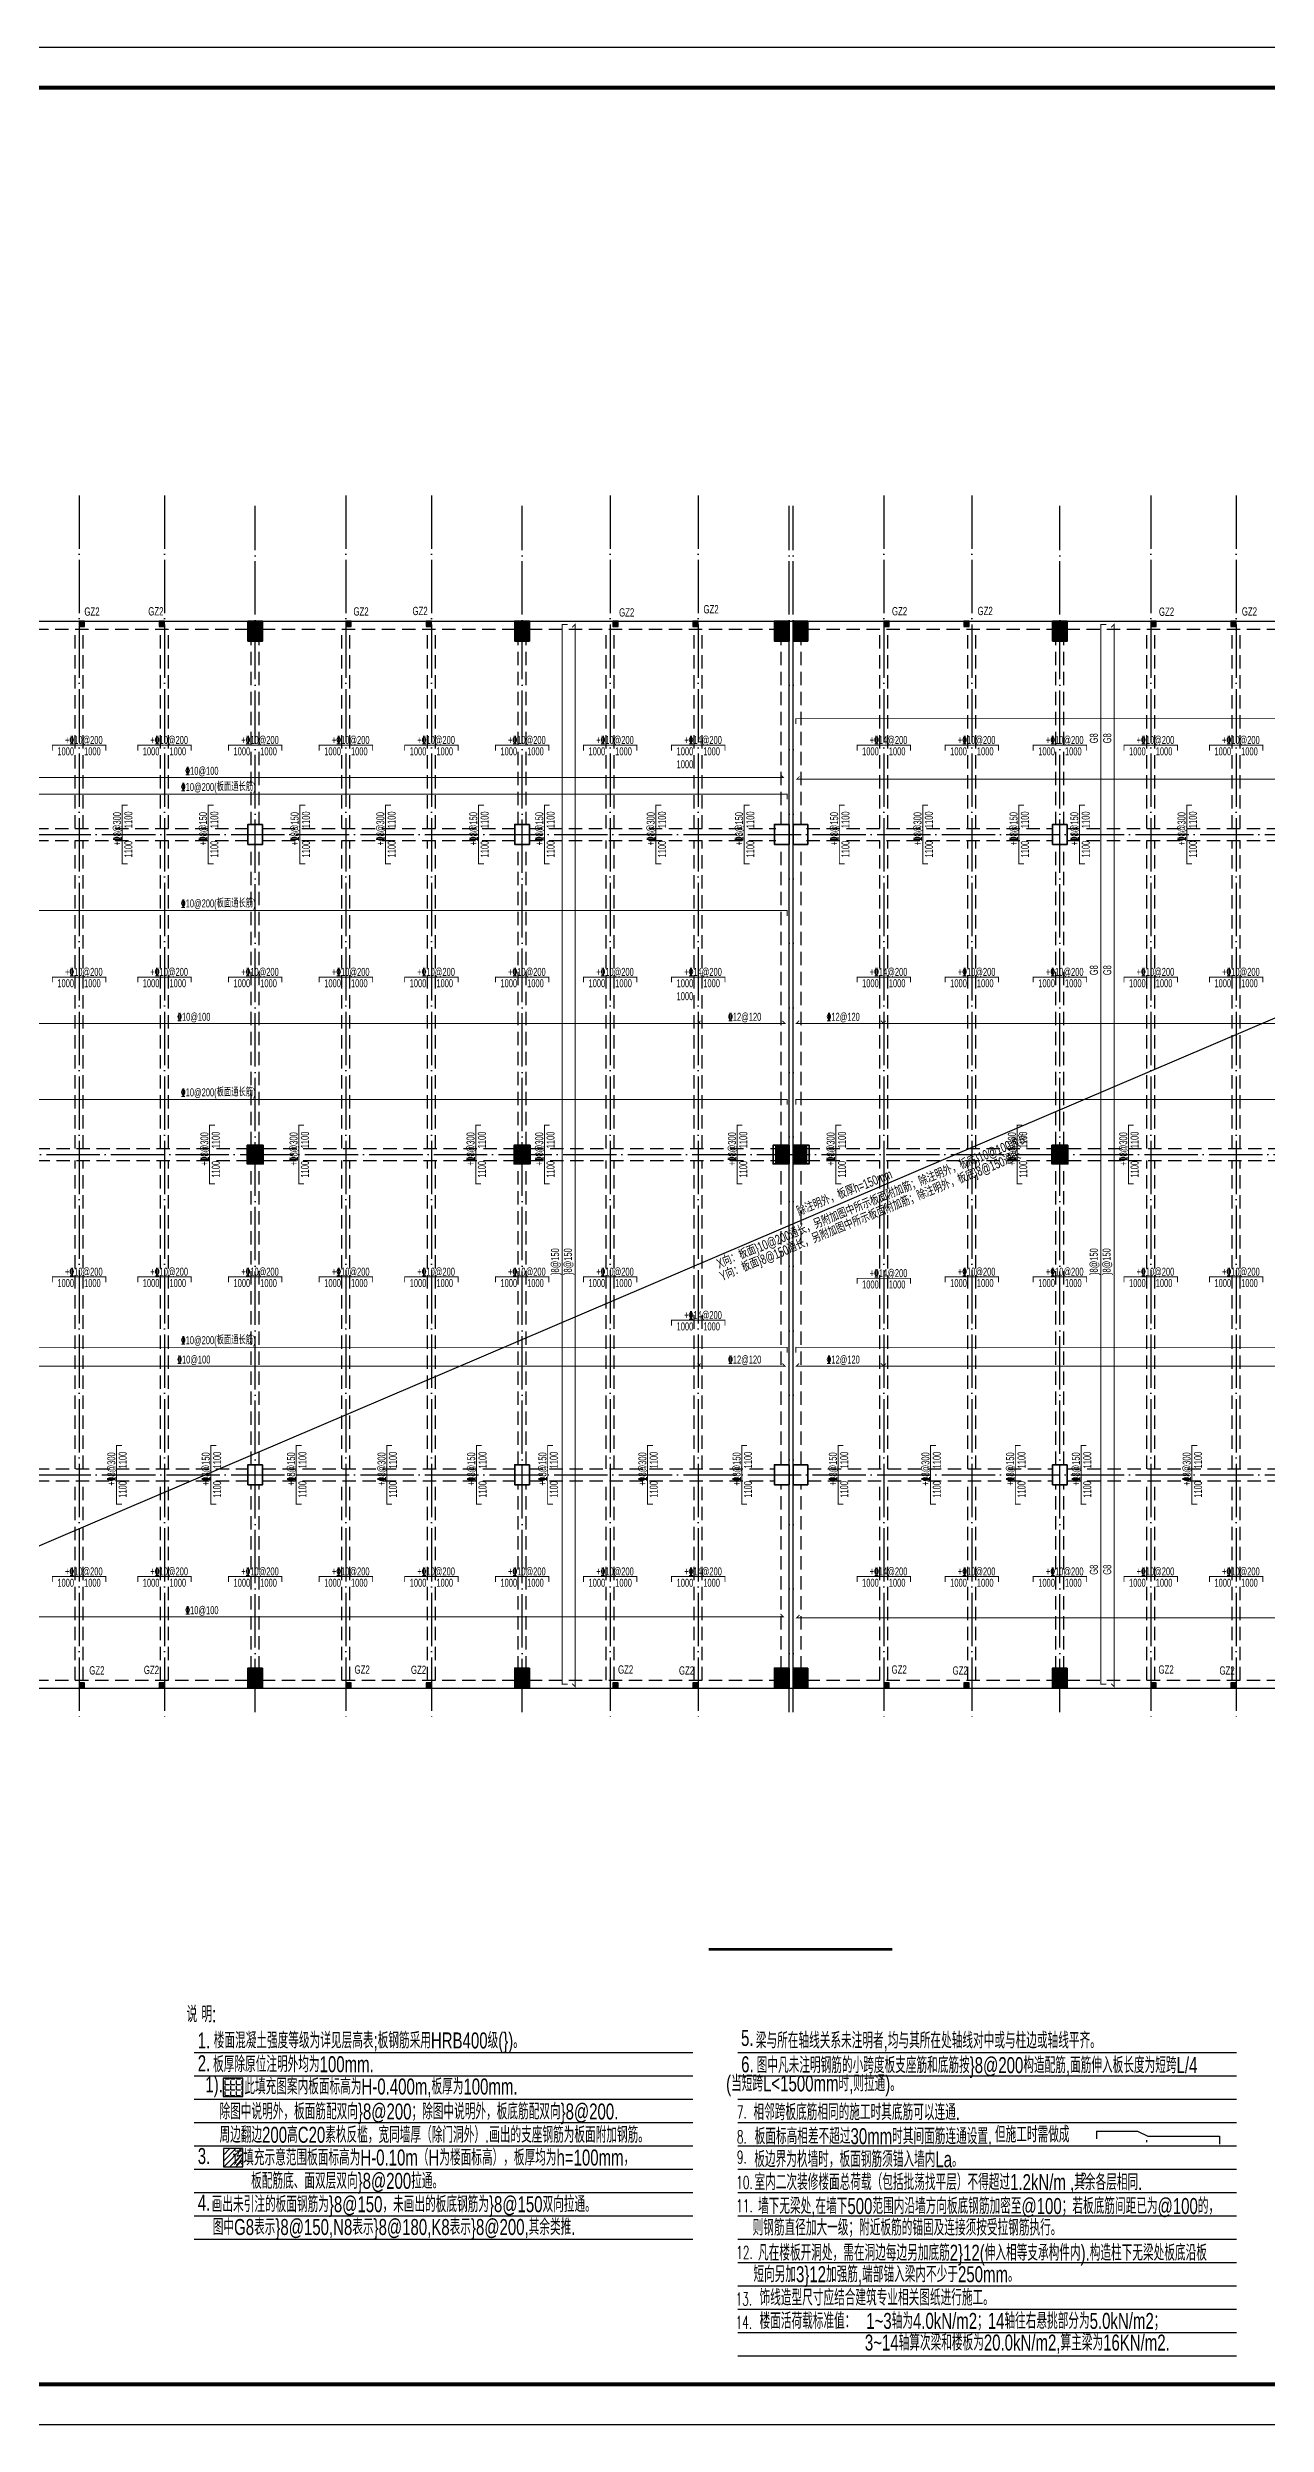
# Model space of a CAD drawing. Extents: x -695511 to 885008, y -751583 to -95266.
# Drawn here: x 520322 to 565987, y -428684 to -339584 of the extents above; entities that cross this region are included whole.
import ezdxf
from ezdxf.enums import TextEntityAlignment as Align

# ---------------------------------------------------------------- set-up
doc = ezdxf.new("R2010")
doc.units = 0
doc.header["$LTSCALE"] = 1000
doc.header["$MEASUREMENT"] = 0
doc.linetypes.add('DOTE', pattern=[2.42, 2, -0.2, 0.02, -0.2])
doc.linetypes.add('线型3', pattern=[750, 500, -250])
for name, color, linetype in [('_0', 7, 'Continuous'), ('DOTE', 1, 'Continuous'), ('GZ', 211, 'Continuous'), ('PUB_HATCH', 8, 'Continuous'), ('PUB_TITLE', 4, 'Continuous'), ('SEDOTE', 40, 'DOTE'), ('TEXT', 7, 'Continuous'), ('填充', 8, 'Continuous'), ('建-图名', 3, 'Continuous')]:
    doc.layers.add(name, color=color, linetype=linetype)
for name, color, linetype, lineweight in [('BEAM', 4, 'Continuous', 25), ('BEAM-DASH', 4, '线型3', 25), ('楼板正筋文字', 7, 'Continuous', 18), ('楼板正筋钢筋', 1, 'Continuous', 35), ('楼板负筋文字', 7, 'Continuous', 18), ('楼板负筋标注', 142, 'Continuous', 18), ('楼板负筋钢筋', 14, 'Continuous', 35), ('砼柱', 2, 'Continuous', 35)]:
    doc.layers.add(name, color=color, linetype=linetype, lineweight=lineweight)
doc.styles.add('D-7', font='romand', dxfattribs={"bigfont": 'HZTXT.SHX'})
doc.styles.add('GS_Rein', font='GS_TXT.shx', dxfattribs={"width": 0.7, "bigfont": 'GS_HZTXT.shx'})
doc.styles.add('HZ', font='simplex.shx', dxfattribs={"width": 0.8, "bigfont": '1hztxt.shx'})
doc.styles.add('样式 1', font='GS_TXT.shx', dxfattribs={"width": 0.7, "height": 375, "bigfont": 'yjkchn.shx'})
doc.styles.add('样式 5', font='GS_TXT.shx', dxfattribs={"width": 0.7, "height": 250, "bigfont": 'yjkchn.shx'})

# ---------------------------------------------------------------- blocks, each defined once
blk = doc.blocks.new('3fmb')
at = {"layer": 'BEAM'}
for p, q in [((283774, -693258), (293274, -693258)), ((293774, -693258), (303274, -693258)), ((303774, -693258), (313024, -693258)), ((313524, -701258), (313524, -693958)), ((313674, -701258), (313674, -693958)), ((314174, -693258), (323424, -693258)), ((323924, -693258), (333424, -693258)), ((313524, -713258), (313524, -701258)), ((313674, -713258), (313674, -701258)), ((313524, -725258), (313524, -713258)), ((313674, -725258), (313674, -713258)), ((313524, -732558), (313524, -725258)), ((313674, -732558), (313674, -725258)), ((283774, -733258), (293274, -733258)), ((293774, -733258), (303274, -733258)), ((303774, -733258), (313024, -733258)), ((314174, -733258), (323424, -733258)), ((323924, -733258), (333424, -733258))]:
    blk.add_line(p, q, dxfattribs=at)
at = {"layer": 'BEAM-DASH', "ltscale": 0.001}
for p, q in [((283774, -693558), (293274, -693558)), ((286774, -701033), (286774, -693558)), ((287074, -701033), (287074, -693558)), ((289974, -701033), (289974, -693558)), ((290274, -701033), (290274, -693558)), ((293374, -700908), (293374, -693958)), ((293674, -700908), (293674, -693958)), ((293774, -693558), (303274, -693558)), ((296774, -701033), (296774, -693558)), ((297074, -701033), (297074, -693558)), ((299974, -701033), (299974, -693558)), ((300274, -701033), (300274, -693558)), ((303374, -700908), (303374, -693958)), ((303674, -700908), (303674, -693958)), ((303774, -693558), (313024, -693558)), ((306674, -701033), (306674, -693558)), ((306974, -701033), (306974, -693558)), ((309974, -701033), (309974, -693558)), ((310274, -701033), (310274, -693558)), ((313224, -700908), (313224, -693958)), ((313974, -700908), (313974, -693958)), ((314174, -693558), (323424, -693558)), ((316924, -701033), (316924, -693558)), ((317224, -701033), (317224, -693558)), ((320224, -701033), (320224, -693558)), ((320524, -701033), (320524, -693558)), ((323524, -700908), (323524, -693958)), ((323824, -700908), (323824, -693958)), ((323924, -693558), (333424, -693558)), ((326924, -701033), (326924, -693558)), ((327224, -701033), (327224, -693558)), ((330124, -701033), (330124, -693558)), ((330424, -701033), (330424, -693558)), ((283774, -701033), (293274, -701033)), ((293774, -701033), (303274, -701033)), ((303774, -701033), (313024, -701033)), ((314174, -701033), (323424, -701033)), ((323924, -701033), (333424, -701033)), ((283774, -701483), (293274, -701483)), ((286774, -713033), (286774, -701483)), ((287074, -713033), (287074, -701483)), ((289974, -713033), (289974, -701483)), ((290274, -713033), (290274, -701483)), ((293374, -712908), (293374, -701608)), ((293674, -712908), (293674, -701608)), ((293774, -701483), (303274, -701483)), ((296774, -713033), (296774, -701483)), ((297074, -713033), (297074, -701483)), ((299974, -713033), (299974, -701483)), ((300274, -713033), (300274, -701483)), ((303374, -712908), (303374, -701608)), ((303674, -712908), (303674, -701608)), ((303774, -701483), (313024, -701483)), ((306674, -713033), (306674, -701483)), ((306974, -713033), (306974, -701483)), ((309974, -713033), (309974, -701483)), ((310274, -713033), (310274, -701483)), ((313224, -712908), (313224, -701608)), ((313974, -712908), (313974, -701608)), ((314174, -701483), (323424, -701483)), ((316924, -713033), (316924, -701483)), ((317224, -713033), (317224, -701483)), ((320224, -713033), (320224, -701483)), ((320524, -713033), (320524, -701483)), ((323524, -712908), (323524, -701608)), ((323824, -712908), (323824, -701608)), ((323924, -701483), (333424, -701483)), ((326924, -713033), (326924, -701483)), ((327224, -713033), (327224, -701483)), ((330124, -713033), (330124, -701483)), ((330424, -713033), (330424, -701483)), ((283824, -713033), (293224, -713033)), ((283824, -713483), (293224, -713483)), ((286774, -725033), (286774, -713483)), ((287074, -725033), (287074, -713483)), ((289974, -725033), (289974, -713483)), ((290274, -725033), (290274, -713483)), ((293374, -724883), (293374, -713608)), ((293674, -724883), (293674, -713608)), ((293824, -713033), (303224, -713033)), ((293824, -713483), (303224, -713483)), ((296774, -725033), (296774, -713483)), ((297074, -725033), (297074, -713483)), ((299974, -725033), (299974, -713483)), ((300274, -725033), (300274, -713483)), ((303374, -724883), (303374, -713608)), ((303674, -724883), (303674, -713608)), ((303824, -713033), (313024, -713033)), ((303824, -713483), (313024, -713483)), ((306674, -725033), (306674, -713483)), ((306974, -725033), (306974, -713483)), ((309974, -725033), (309974, -713483)), ((310274, -725033), (310274, -713483)), ((313224, -724883), (313224, -713608)), ((313974, -724883), (313974, -713608)), ((314174, -713033), (323374, -713033)), ((314174, -713483), (323374, -713483)), ((316924, -725033), (316924, -713483)), ((317224, -725033), (317224, -713483)), ((320224, -725033), (320224, -713483)), ((320524, -725033), (320524, -713483)), ((323524, -724883), (323524, -713608)), ((323824, -724883), (323824, -713608)), ((323974, -713033), (333374, -713033)), ((323974, -713483), (333374, -713483)), ((326924, -725033), (326924, -713483)), ((327224, -725033), (327224, -713483)), ((330124, -725033), (330124, -713483)), ((330424, -725033), (330424, -713483)), ((283799, -725033), (293249, -725033)), ((293799, -725033), (303249, -725033)), ((303799, -725033), (312974, -725033)), ((314224, -725033), (323399, -725033)), ((323949, -725033), (333399, -725033)), ((283799, -725483), (293249, -725483)), ((286774, -732958), (286774, -725483)), ((287074, -732958), (287074, -725483)), ((289974, -732958), (289974, -725483)), ((290274, -732958), (290274, -725483)), ((293374, -732558), (293374, -725633)), ((293674, -732558), (293674, -725633)), ((293799, -725483), (303249, -725483)), ((296774, -732958), (296774, -725483)), ((297074, -732958), (297074, -725483)), ((299974, -732958), (299974, -725483)), ((300274, -732958), (300274, -725483)), ((303374, -732558), (303374, -725633)), ((303674, -732558), (303674, -725633)), ((303799, -725483), (312974, -725483)), ((306674, -732958), (306674, -725483)), ((306974, -732958), (306974, -725483)), ((309974, -732958), (309974, -725483)), ((310274, -732958), (310274, -725483)), ((313224, -732558), (313224, -725633)), ((313974, -732558), (313974, -725633)), ((314224, -725483), (323399, -725483)), ((316924, -732958), (316924, -725483)), ((317224, -732958), (317224, -725483)), ((320224, -732958), (320224, -725483)), ((320524, -732958), (320524, -725483)), ((323524, -732558), (323524, -725633)), ((323824, -732558), (323824, -725633)), ((323949, -725483), (333399, -725483)), ((326924, -732958), (326924, -725483)), ((327224, -732958), (327224, -725483)), ((330124, -732958), (330124, -725483)), ((330424, -732958), (330424, -725483)), ((283774, -732958), (293274, -732958)), ((293774, -732958), (303274, -732958)), ((303774, -732958), (313024, -732958)), ((314174, -732958), (323424, -732958)), ((323924, -732958), (333424, -732958))]:
    blk.add_line(p, q, dxfattribs=at)
blk = doc.blocks.new('3fcol')
at = {"layer": '填充'}
h = blk.add_hatch(color=256, dxfattribs=at)
h.dxf.hatch_style = 1
h.paths.add_polyline_path([(220760, -674397), (220210, -674397), (220210, -675147), (220760, -675147)])
h = blk.add_hatch(color=256, dxfattribs=at)
h.dxf.hatch_style = 1
h.paths.add_polyline_path([(230760, -674397), (230210, -674397), (230210, -675147), (230760, -675147)])
h = blk.add_hatch(color=256, dxfattribs=at)
h.dxf.hatch_style = 1
h.paths.add_polyline_path([(240485, -674397), (239935, -674397), (239935, -675147), (240485, -675147)])
h = blk.add_hatch(color=256, dxfattribs=at)
h.dxf.hatch_style = 1
h.paths.add_polyline_path([(241185, -674397), (240635, -674397), (240635, -675147), (241185, -675147)])
h = blk.add_hatch(color=256, dxfattribs=at)
h.dxf.hatch_style = 1
h.paths.add_polyline_path([(250910, -674397), (250360, -674397), (250360, -675147), (250910, -675147)])
h = blk.add_hatch(color=256, dxfattribs=at)
h.dxf.hatch_style = 1
h.paths.add_polyline_path([(220735, -694047), (220235, -694047), (220235, -694747), (220735, -694747)])
h = blk.add_hatch(color=256, dxfattribs=at)
h.dxf.hatch_style = 1
h.paths.add_polyline_path([(230735, -694047), (230235, -694047), (230235, -694747), (230735, -694747)])
h = blk.add_hatch(color=256, dxfattribs=at)
h.dxf.hatch_style = 1
h.paths.add_polyline_path([(240485, -694047), (239985, -694047), (239985, -694747), (240485, -694747)])
h = blk.add_hatch(color=256, dxfattribs=at)
h.dxf.hatch_style = 1
h.paths.add_polyline_path([(241135, -694047), (240635, -694047), (240635, -694747), (241135, -694747)])
h = blk.add_hatch(color=256, dxfattribs=at)
h.dxf.hatch_style = 1
h.paths.add_polyline_path([(250885, -694047), (250385, -694047), (250385, -694747), (250885, -694747)])
h = blk.add_hatch(color=256, dxfattribs=at)
h.dxf.hatch_style = 1
h.paths.add_polyline_path([(220760, -713647), (220210, -713647), (220210, -714397), (220760, -714397)])
h = blk.add_hatch(color=256, dxfattribs=at)
h.dxf.hatch_style = 1
h.paths.add_polyline_path([(230760, -713647), (230210, -713647), (230210, -714397), (230760, -714397)])
h = blk.add_hatch(color=256, dxfattribs=at)
h.dxf.hatch_style = 1
h.paths.add_polyline_path([(240485, -713647), (239935, -713647), (239935, -714397), (240485, -714397)])
h = blk.add_hatch(color=256, dxfattribs=at)
h.dxf.hatch_style = 1
h.paths.add_polyline_path([(241185, -713647), (240635, -713647), (240635, -714397), (241185, -714397)])
h = blk.add_hatch(color=256, dxfattribs=at)
h.dxf.hatch_style = 1
h.paths.add_polyline_path([(250910, -713647), (250360, -713647), (250360, -714397), (250910, -714397)])
at = {"layer": '砼柱', "lineweight": 35}
for points in [[(220760, -674397), (220210, -674397), (220210, -675147), (220760, -675147)], [(230760, -674397), (230210, -674397), (230210, -675147), (230760, -675147)], [(240485, -674397), (239935, -674397), (239935, -675147), (240485, -675147)], [(241185, -674397), (240635, -674397), (240635, -675147), (241185, -675147)], [(250910, -674397), (250360, -674397), (250360, -675147), (250910, -675147)], [(220735, -694047), (220235, -694047), (220235, -694747), (220735, -694747)], [(230735, -694047), (230235, -694047), (230235, -694747), (230735, -694747)], [(240485, -694047), (239985, -694047), (239985, -694747), (240485, -694747)], [(241135, -694047), (240635, -694047), (240635, -694747), (241135, -694747)], [(250885, -694047), (250385, -694047), (250385, -694747), (250885, -694747)], [(220760, -713647), (220210, -713647), (220210, -714397), (220760, -714397)], [(230760, -713647), (230210, -713647), (230210, -714397), (230760, -714397)], [(240485, -713647), (239935, -713647), (239935, -714397), (240485, -714397)], [(241185, -713647), (240635, -713647), (240635, -714397), (241185, -714397)], [(250910, -713647), (250360, -713647), (250360, -714397), (250910, -714397)]]:
    blk.add_lwpolyline(points, close=True, dxfattribs=at)
blk = doc.blocks.new('2ft')
at = {"layer": '砼柱', "lineweight": 35}
for points in [[(32801, -878440), (32251, -878440), (32251, -879190), (32801, -879190)], [(42801, -878440), (42251, -878440), (42251, -879190), (42801, -879190)], [(52526, -878440), (51976, -878440), (51976, -879190), (52526, -879190)], [(53226, -878440), (52676, -878440), (52676, -879190), (53226, -879190)], [(62951, -878440), (62401, -878440), (62401, -879190), (62951, -879190)], [(32801, -886065), (32251, -886065), (32251, -886815), (32801, -886815)], [(42801, -886065), (42251, -886065), (42251, -886815), (42801, -886815)], [(52526, -886065), (51976, -886065), (51976, -886815), (52526, -886815)], [(53226, -886065), (52676, -886065), (52676, -886815), (53226, -886815)], [(62951, -886065), (62401, -886065), (62401, -886815), (62951, -886815)], [(32826, -898090), (32226, -898090), (32226, -898790), (32826, -898790)], [(42826, -898090), (42226, -898090), (42226, -898790), (42826, -898790)], [(52526, -898090), (51926, -898090), (51926, -898790), (52526, -898790)], [(53276, -898090), (52676, -898090), (52676, -898790), (53276, -898790)], [(62976, -898090), (62376, -898090), (62376, -898790), (62976, -898790)], [(32801, -910065), (32251, -910065), (32251, -910815), (32801, -910815)], [(42801, -910065), (42251, -910065), (42251, -910815), (42801, -910815)], [(52526, -910065), (51976, -910065), (51976, -910815), (52526, -910815)], [(53226, -910065), (52676, -910065), (52676, -910815), (53226, -910815)], [(62951, -910065), (62401, -910065), (62401, -910815), (62951, -910815)], [(32801, -917690), (32251, -917690), (32251, -918440), (32801, -918440)], [(42801, -917690), (42251, -917690), (42251, -918440), (42801, -918440)], [(52526, -917690), (51976, -917690), (51976, -918440), (52526, -918440)], [(53226, -917690), (52676, -917690), (52676, -918440), (53226, -918440)], [(62951, -917690), (62401, -917690), (62401, -918440), (62951, -918440)]]:
    blk.add_lwpolyline(points, close=True, dxfattribs=at)
blk = doc.blocks.new('3fgzz')
at = {"layer": 'GZ'}
h = blk.add_hatch(color=256, dxfattribs=at)
h.dxf.hatch_style = 1
h.paths.add_polyline_path([(218918.5, -678167.5), (218918.5, -677967.5), (218718.5, -677967.5), (218718.5, -678167.5)])
h = blk.add_hatch(color=256, dxfattribs=at)
h.dxf.hatch_style = 1
h.paths.add_polyline_path([(221918.5, -678167.5), (221918.5, -677967.5), (221718.5, -677967.5), (221718.5, -678167.5)])
h = blk.add_hatch(color=256, dxfattribs=at)
h.dxf.hatch_style = 1
h.paths.add_polyline_path([(228918.5, -678167.5), (228918.5, -677967.5), (228718.5, -677967.5), (228718.5, -678167.5)])
h = blk.add_hatch(color=256, dxfattribs=at)
h.dxf.hatch_style = 1
h.paths.add_polyline_path([(231918.5, -678167.5), (231918.5, -677967.5), (231718.5, -677967.5), (231718.5, -678167.5)])
h = blk.add_hatch(color=256, dxfattribs=at)
h.dxf.hatch_style = 1
h.paths.add_polyline_path([(238918.5, -678167.5), (238918.5, -677967.5), (238718.5, -677967.5), (238718.5, -678167.5)])
h = blk.add_hatch(color=256, dxfattribs=at)
h.dxf.hatch_style = 1
h.paths.add_polyline_path([(241918.5, -678167.5), (241918.5, -677967.5), (241718.5, -677967.5), (241718.5, -678167.5)])
h = blk.add_hatch(color=256, dxfattribs=at)
h.dxf.hatch_style = 1
h.paths.add_polyline_path([(249068.5, -678167.5), (249068.5, -677967.5), (248868.5, -677967.5), (248868.5, -678167.5)])
h = blk.add_hatch(color=256, dxfattribs=at)
h.dxf.hatch_style = 1
h.paths.add_polyline_path([(252068.5, -678167.5), (252068.5, -677967.5), (251868.5, -677967.5), (251868.5, -678167.5)])
h = blk.add_hatch(color=256, dxfattribs=at)
h.dxf.hatch_style = 1
h.paths.add_polyline_path([(259068.5, -678167.5), (259068.5, -677967.5), (258868.5, -677967.5), (258868.5, -678167.5)])
h = blk.add_hatch(color=256, dxfattribs=at)
h.dxf.hatch_style = 1
h.paths.add_polyline_path([(262068.5, -678167.5), (262068.5, -677967.5), (261868.5, -677967.5), (261868.5, -678167.5)])
h = blk.add_hatch(color=256, dxfattribs=at)
h.dxf.hatch_style = 1
h.paths.add_polyline_path([(218918.5, -717967.5), (218918.5, -717767.5), (218718.5, -717767.5), (218718.5, -717967.5)])
h = blk.add_hatch(color=256, dxfattribs=at)
h.dxf.hatch_style = 1
h.paths.add_polyline_path([(221918.5, -717967.5), (221918.5, -717767.5), (221718.5, -717767.5), (221718.5, -717967.5)])
h = blk.add_hatch(color=256, dxfattribs=at)
h.dxf.hatch_style = 1
h.paths.add_polyline_path([(228918.5, -717967.5), (228918.5, -717767.5), (228718.5, -717767.5), (228718.5, -717967.5)])
h = blk.add_hatch(color=256, dxfattribs=at)
h.dxf.hatch_style = 1
h.paths.add_polyline_path([(231918.5, -717967.5), (231918.5, -717767.5), (231718.5, -717767.5), (231718.5, -717967.5)])
h = blk.add_hatch(color=256, dxfattribs=at)
h.dxf.hatch_style = 1
h.paths.add_polyline_path([(238918.5, -717967.5), (238918.5, -717767.5), (238718.5, -717767.5), (238718.5, -717967.5)])
h = blk.add_hatch(color=256, dxfattribs=at)
h.dxf.hatch_style = 1
h.paths.add_polyline_path([(241918.5, -717967.5), (241918.5, -717767.5), (241718.5, -717767.5), (241718.5, -717967.5)])
h = blk.add_hatch(color=256, dxfattribs=at)
h.dxf.hatch_style = 1
h.paths.add_polyline_path([(249068.5, -717967.5), (249068.5, -717767.5), (248868.5, -717767.5), (248868.5, -717967.5)])
h = blk.add_hatch(color=256, dxfattribs=at)
h.dxf.hatch_style = 1
h.paths.add_polyline_path([(252068.5, -717967.5), (252068.5, -717767.5), (251868.5, -717767.5), (251868.5, -717967.5)])
h = blk.add_hatch(color=256, dxfattribs=at)
h.dxf.hatch_style = 1
h.paths.add_polyline_path([(259068.5, -717967.5), (259068.5, -717767.5), (258868.5, -717767.5), (258868.5, -717967.5)])
h = blk.add_hatch(color=256, dxfattribs=at)
h.dxf.hatch_style = 1
h.paths.add_polyline_path([(262068.5, -717967.5), (262068.5, -717767.5), (261868.5, -717767.5), (261868.5, -717967.5)])
for points in [[(218918.5, -678167.5), (218918.5, -677967.5), (218718.5, -677967.5), (218718.5, -678167.5), (218918.5, -678167.5)], [(221918.5, -678167.5), (221918.5, -677967.5), (221718.5, -677967.5), (221718.5, -678167.5), (221918.5, -678167.5)], [(228918.5, -678167.5), (228918.5, -677967.5), (228718.5, -677967.5), (228718.5, -678167.5), (228918.5, -678167.5)], [(231918.5, -678167.5), (231918.5, -677967.5), (231718.5, -677967.5), (231718.5, -678167.5), (231918.5, -678167.5)], [(238918.5, -678167.5), (238918.5, -677967.5), (238718.5, -677967.5), (238718.5, -678167.5), (238918.5, -678167.5)], [(241918.5, -678167.5), (241918.5, -677967.5), (241718.5, -677967.5), (241718.5, -678167.5), (241918.5, -678167.5)], [(249068.5, -678167.5), (249068.5, -677967.5), (248868.5, -677967.5), (248868.5, -678167.5), (249068.5, -678167.5)], [(252068.5, -678167.5), (252068.5, -677967.5), (251868.5, -677967.5), (251868.5, -678167.5), (252068.5, -678167.5)], [(259068.5, -678167.5), (259068.5, -677967.5), (258868.5, -677967.5), (258868.5, -678167.5), (259068.5, -678167.5)], [(262068.5, -678167.5), (262068.5, -677967.5), (261868.5, -677967.5), (261868.5, -678167.5), (262068.5, -678167.5)], [(218918.5, -717967.5), (218918.5, -717767.5), (218718.5, -717767.5), (218718.5, -717967.5), (218918.5, -717967.5)], [(221918.5, -717967.5), (221918.5, -717767.5), (221718.5, -717767.5), (221718.5, -717967.5), (221918.5, -717967.5)], [(228918.5, -717967.5), (228918.5, -717767.5), (228718.5, -717767.5), (228718.5, -717967.5), (228918.5, -717967.5)], [(231918.5, -717967.5), (231918.5, -717767.5), (231718.5, -717767.5), (231718.5, -717967.5), (231918.5, -717967.5)], [(238918.5, -717967.5), (238918.5, -717767.5), (238718.5, -717767.5), (238718.5, -717967.5), (238918.5, -717967.5)], [(241918.5, -717967.5), (241918.5, -717767.5), (241718.5, -717767.5), (241718.5, -717967.5), (241918.5, -717967.5)], [(249068.5, -717967.5), (249068.5, -717767.5), (248868.5, -717767.5), (248868.5, -717967.5), (249068.5, -717967.5)], [(252068.5, -717967.5), (252068.5, -717767.5), (251868.5, -717767.5), (251868.5, -717967.5), (252068.5, -717967.5)], [(259068.5, -717967.5), (259068.5, -717767.5), (258868.5, -717767.5), (258868.5, -717967.5), (259068.5, -717967.5)], [(262068.5, -717967.5), (262068.5, -717767.5), (261868.5, -717767.5), (261868.5, -717967.5), (262068.5, -717967.5)]]:
    blk.add_lwpolyline(points, dxfattribs=at)

msp = doc.modelspace()

# ---------------------------------------------------------------- hatches: boundary and pattern name
h = msp.add_hatch()
h.set_pattern_fill('ANGLE', color=256, scale=60, style=0)
h.set_pattern_definition([(0, (525514.82, -277005.4), (0, 209.55), [152.4, -57.15]), (90, (525514.82, -277005.4), (-209.55, 1e-14), [152.4, -57.15])])
h.paths.add_polyline_path([(527633.1, -415708.1), (526906.3, -415708.1), (526906.3, -416389.9), (527633.1, -416389.9)])
at = {"layer": 'PUB_HATCH'}
h = msp.add_hatch(dxfattribs=at)
h.set_pattern_fill('ANSI31', color=8, scale=100)
h.set_pattern_definition([(45, (540805, 1440.1), (-112.2532, 112.2532), [])])
h.paths.add_polyline_path([(527635.9, -418342.8), (526909.2, -418342.8), (526909.2, -419024.6), (527635.9, -419024.6)])

# ---------------------------------------------------------------- linework, layer by layer
for points in [[(526906.3, -416389.9), (527633.1, -416389.9), (527633.1, -415708.1), (526906.3, -415708.1)], [(526909.2, -419024.6), (527635.9, -419024.6), (527635.9, -418342.8), (526909.2, -418342.8)]]:
    msp.add_lwpolyline(points, close=True)
at = {"layer": '_0'}
msp.add_lwpolyline([(508201.2, -400782.8), (601101.2, -361082.8)], dxfattribs=at)
at = {"layer": 'DOTE', "linetype": 'DOTE'}
for p, q in [((528101.2, -401982.8), (528101.2, -356760.8)), ((538101.2, -401982.8), (538101.2, -356760.8)), ((548101.2, -401982.8), (548101.2, -356760.8)), ((548251.2, -401982.8), (548251.2, -356760.8)), ((558251.2, -401982.8), (558251.2, -356760.8)), ((490901.2, -361082.8), (605101.2, -361082.8)), ((490901.2, -369082.8), (605101.2, -369082.8)), ((505756.8, -381082.8), (605101.2, -381082.8)), ((490901.2, -393082.8), (605101.2, -393082.8)), ((490901.2, -401082.8), (605101.2, -401082.8))]:
    msp.add_line(p, q, dxfattribs=at)
at = {"layer": 'PUB_TITLE'}
msp.add_lwpolyline([(473643.5, -428684), (631293.5, -428684), (631293.5, -339584), (473643.5, -339584)], close=True, dxfattribs=at)
at = {"layer": 'PUB_TITLE', "const_width": 150}
msp.add_lwpolyline([(477393.5, -427184), (629793.5, -427184), (629793.5, -341084), (477393.5, -341084)], close=True, dxfattribs=at)
at = {"layer": 'SEDOTE', "linetype": 'DOTE'}
for p, q in [((521501.2, -356370.4), (521501.2, -402141)), ((524701.2, -356370.4), (524701.2, -402141)), ((531501.2, -356370.4), (531501.2, -402141)), ((534701.2, -356370.4), (534701.2, -402141)), ((541401.2, -356370.4), (541401.2, -402141)), ((544701.2, -356370.4), (544701.2, -402141)), ((551651.2, -356370.4), (551651.2, -402141)), ((554951.2, -356370.4), (554951.2, -402141)), ((561651.2, -356370.4), (561651.2, -402141)), ((564851.2, -356370.4), (564851.2, -402141))]:
    msp.add_line(p, q, dxfattribs=at)
at = {"layer": 'TEXT'}
for p, q in [((559617.2, -417685), (559617.2, -417973)), ((559617.2, -417685), (561153.2, -417685)), ((561153.2, -417685), (561537.2, -417877)), ((561537.2, -417877), (564225.2, -417877)), ((564225.2, -417877), (564225.2, -418172.5))]:
    msp.add_line(p, q, dxfattribs=at)
for points in [[(525811.1, -414738.9), (544500.1, -414738.9)], [(546179.3, -414738.9), (564868.2, -414738.9)], [(546179.3, -414738.9), (564868.2, -414738.9)], [(525811.1, -415613.7), (544500.1, -415613.7)], [(546179.3, -415613.7), (564868.2, -415613.7)], [(546179.3, -415613.7), (564868.2, -415613.7)], [(546179.3, -415613.7), (564868.2, -415613.7)], [(546179.3, -415613.7), (564868.2, -415613.7)], [(525811.1, -416488.5), (544500.1, -416488.5)], [(546179.3, -416488.5), (564868.2, -416488.5)], [(546179.3, -416488.5), (564868.2, -416488.5)], [(546179.3, -416488.5), (564868.2, -416488.5)], [(525811.1, -417363.4), (544500.1, -417363.4)], [(546179.3, -417363.4), (564868.2, -417363.4)], [(525811.1, -418238.2), (544500.1, -418238.2)], [(525811.1, -418238.2), (544500.1, -418238.2)], [(525811.1, -418238.2), (544500.1, -418238.2)], [(546179.3, -418238.2), (564868.2, -418238.2)], [(525811.1, -419113), (544500.1, -419113)], [(525811.1, -419113), (544500.1, -419113)], [(525811.1, -419113), (544500.1, -419113)], [(525811.1, -419113), (544500.1, -419113)], [(546179.3, -419113), (564868.2, -419113)], [(546179.3, -419113), (564868.2, -419113)], [(525811.1, -419987.8), (544500.1, -419987.8)], [(525811.1, -419987.8), (544500.1, -419987.8)], [(546179.3, -419987.8), (564868.2, -419987.8)], [(525811.1, -420862.7), (544500.1, -420862.7)], [(546179.3, -420862.7), (564868.2, -420862.7)], [(546179.3, -420862.7), (564868.2, -420862.7)], [(525811.1, -421737.5), (544500.1, -421737.5)], [(546179.3, -421737.5), (564868.2, -421737.5)], [(546179.3, -421737.5), (564868.2, -421737.5)], [(546179.3, -422612.3), (564868.2, -422612.3)], [(546179.3, -422612.3), (564868.2, -422612.3)], [(546179.3, -422612.3), (564868.2, -422612.3)], [(546179.3, -422612.3), (564868.2, -422612.3)], [(546179.3, -423487.2), (564868.2, -423487.2)], [(546179.3, -423487.2), (564868.2, -423487.2)], [(546179.3, -423487.2), (564868.2, -423487.2)], [(546179.3, -424362), (564868.2, -424362)], [(546179.3, -425236.8), (564868.2, -425236.8)], [(546179.3, -426111.6), (564868.2, -426111.6)]]:
    msp.add_lwpolyline(points, dxfattribs=at)
at = {"layer": '建-图名', "const_width": 105}
msp.add_lwpolyline([(545095.2, -410872), (551973.8, -410872)], dxfattribs=at)
at = {"layer": '楼板正筋钢筋', "lineweight": 35, "const_width": 35}
for points in [[(539978.1, -400918.2), (540084.2, -401024.3), (540084.2, -361214.3), (539978.1, -361320.4)], [(560172.5, -400918.2), (560278.6, -401024.3), (560278.6, -361214.3), (560172.5, -361320.4)], [(508112.9, -366842.7), (508006.9, -366948.8), (547887.9, -366948.8), (547781.8, -366842.7)], [(548496.4, -366906.2), (548390.4, -367012.3), (588318.4, -367012.3), (588212.3, -366906.2)], [(508112.9, -376064.2), (508006.9, -376170.3), (544776.4, -376170.3), (544670.3, -376064.2)], [(544788.4, -376064.2), (544682.4, -376170.3), (547957.4, -376170.3), (547851.3, -376064.2)], [(548478.4, -376064.2), (548372.4, -376170.3), (551647.4, -376170.3), (551541.3, -376064.2)], [(551731.9, -376064.2), (551625.9, -376170.3), (588295.4, -376170.3), (588189.3, -376064.2)], [(508112.9, -388911.2), (508006.9, -389017.3), (544776.4, -389017.3), (544670.3, -388911.2)], [(544788.4, -388911.2), (544682.4, -389017.3), (547957.4, -389017.3), (547851.3, -388911.2)], [(548478.4, -388911.2), (548372.4, -389017.3), (551647.4, -389017.3), (551541.3, -388911.2)], [(551731.9, -388911.2), (551625.9, -389017.3), (588295.4, -389017.3), (588189.3, -388911.2)], [(508112.9, -398306.7), (508006.9, -398412.8), (547887.9, -398412.8), (547781.8, -398306.7)], [(548496.4, -398339.2), (548390.4, -398445.3), (588318.4, -398445.3), (588212.3, -398339.2)]]:
    msp.add_lwpolyline(points, dxfattribs=at)
at = {"layer": '楼板负筋钢筋', "lineweight": 35, "const_width": 35}
for points in [[(539802.9, -400938.3), (539602.9, -400938.3), (539602.9, -361208.8), (539802.9, -361208.8)], [(559986.8, -400938.3), (559786.8, -400938.3), (559786.8, -361208.8), (559986.8, -361208.8)], [(548352.1, -364941.3), (548352.1, -364741.3), (595798, -364741.3), (595798, -364941.3)], [(520501.2, -365935.8), (520501.2, -365735.8), (522501.2, -365735.8), (522501.2, -365935.8)], [(523701.2, -365935.8), (523701.2, -365735.8), (525701.2, -365735.8), (525701.2, -365935.8)], [(527101.2, -365935.8), (527101.2, -365735.8), (529101.2, -365735.8), (529101.2, -365935.8)], [(530501.2, -365935.8), (530501.2, -365735.8), (532501.2, -365735.8), (532501.2, -365935.8)], [(533701.2, -365935.8), (533701.2, -365735.8), (535701.2, -365735.8), (535701.2, -365935.8)], [(537101.2, -365935.8), (537101.2, -365735.8), (539101.2, -365735.8), (539101.2, -365935.8)], [(540401.2, -365935.8), (540401.2, -365735.8), (542401.2, -365735.8), (542401.2, -365935.8)], [(543701.2, -365935.8), (543701.2, -365735.8), (545701.2, -365735.8), (545701.2, -365935.8)], [(550651.2, -365935.8), (550651.2, -365735.8), (552651.2, -365735.8), (552651.2, -365935.8)], [(553951.2, -365935.8), (553951.2, -365735.8), (555951.2, -365735.8), (555951.2, -365935.8)], [(557251.2, -365935.8), (557251.2, -365735.8), (559251.2, -365735.8), (559251.2, -365935.8)], [(560651.2, -365935.8), (560651.2, -365735.8), (562651.2, -365735.8), (562651.2, -365935.8)], [(563851.2, -365935.8), (563851.2, -365735.8), (565851.2, -365735.8), (565851.2, -365935.8)], [(506530, -367767.8), (506530, -367567.8), (548028, -367567.8), (548028, -367767.8)], [(523318.7, -370182.8), (523118.7, -370182.8), (523118.7, -367982.8), (523318.7, -367982.8)], [(526539.9, -370182.8), (526339.9, -370182.8), (526339.9, -367982.8), (526539.9, -367982.8)], [(529973.4, -370182.8), (529773.4, -370182.8), (529773.4, -367982.8), (529973.4, -367982.8)], [(533183.7, -370182.8), (532983.7, -370182.8), (532983.7, -367982.8), (533183.7, -367982.8)], [(536668.9, -370182.8), (536468.9, -370182.8), (536468.9, -367982.8), (536668.9, -367982.8)], [(539139.4, -370182.8), (538939.4, -370182.8), (538939.4, -367982.8), (539139.4, -367982.8)], [(543313.2, -370182.8), (543113.2, -370182.8), (543113.2, -367982.8), (543313.2, -367982.8)], [(546620.9, -370182.8), (546420.9, -370182.8), (546420.9, -367982.8), (546620.9, -367982.8)], [(550186.4, -370182.8), (549986.4, -370182.8), (549986.4, -367982.8), (550186.4, -367982.8)], [(553310.2, -370182.8), (553110.2, -370182.8), (553110.2, -367982.8), (553310.2, -367982.8)], [(556908.4, -370182.8), (556708.4, -370182.8), (556708.4, -367982.8), (556908.4, -367982.8)], [(559186.4, -370182.8), (558986.4, -370182.8), (558986.4, -367982.8), (559186.4, -367982.8)], [(563201.7, -370182.8), (563001.7, -370182.8), (563001.7, -367982.8), (563201.7, -367982.8)], [(506530, -372132.8), (506530, -371932.8), (548028, -371932.8), (548028, -372132.8)], [(520501.2, -374628.8), (520501.2, -374428.8), (522501.2, -374428.8), (522501.2, -374628.8)], [(523701.2, -374628.8), (523701.2, -374428.8), (525701.2, -374428.8), (525701.2, -374628.8)], [(527101.2, -374628.8), (527101.2, -374428.8), (529101.2, -374428.8), (529101.2, -374628.8)], [(530501.2, -374628.8), (530501.2, -374428.8), (532501.2, -374428.8), (532501.2, -374628.8)], [(533701.2, -374628.8), (533701.2, -374428.8), (535701.2, -374428.8), (535701.2, -374628.8)], [(537101.2, -374628.8), (537101.2, -374428.8), (539101.2, -374428.8), (539101.2, -374628.8)], [(540401.2, -374628.8), (540401.2, -374428.8), (542401.2, -374428.8), (542401.2, -374628.8)], [(543701.2, -374628.8), (543701.2, -374428.8), (545701.2, -374428.8), (545701.2, -374628.8)], [(550651.2, -374628.8), (550651.2, -374428.8), (552651.2, -374428.8), (552651.2, -374628.8)], [(553951.2, -374628.8), (553951.2, -374428.8), (555951.2, -374428.8), (555951.2, -374628.8)], [(557251.2, -374628.8), (557251.2, -374428.8), (559251.2, -374428.8), (559251.2, -374628.8)], [(560651.2, -374628.8), (560651.2, -374428.8), (562651.2, -374428.8), (562651.2, -374628.8)], [(563851.2, -374628.8), (563851.2, -374428.8), (565851.2, -374428.8), (565851.2, -374628.8)], [(506530, -379216.3), (506530, -379016.3), (548028, -379016.3), (548028, -379216.3)], [(548352.1, -379216.3), (548352.1, -379016.3), (601029.6, -379016.3), (601029.6, -379216.3)], [(526592.9, -382182.8), (526392.9, -382182.8), (526392.9, -379982.8), (526592.9, -379982.8)], [(529933.9, -382182.8), (529733.9, -382182.8), (529733.9, -379982.8), (529933.9, -379982.8)], [(536563.4, -382182.8), (536363.4, -382182.8), (536363.4, -379982.8), (536563.4, -379982.8)], [(539135.4, -382182.8), (538935.4, -382182.8), (538935.4, -379982.8), (539135.4, -379982.8)], [(546356.9, -382182.8), (546156.9, -382182.8), (546156.9, -379982.8), (546356.9, -379982.8)], [(550054.4, -382182.8), (549854.4, -382182.8), (549854.4, -379982.8), (550054.4, -379982.8)], [(556844.4, -382182.8), (556644.4, -382182.8), (556644.4, -379982.8), (556844.4, -379982.8)], [(561017.4, -382182.8), (560817.4, -382182.8), (560817.4, -379982.8), (561017.4, -379982.8)], [(520501.2, -385867.3), (520501.2, -385667.3), (522501.2, -385667.3), (522501.2, -385867.3)], [(523701.2, -385867.3), (523701.2, -385667.3), (525701.2, -385667.3), (525701.2, -385867.3)], [(527101.2, -385867.3), (527101.2, -385667.3), (529101.2, -385667.3), (529101.2, -385867.3)], [(530501.2, -385867.3), (530501.2, -385667.3), (532501.2, -385667.3), (532501.2, -385867.3)], [(533701.2, -385867.3), (533701.2, -385667.3), (535701.2, -385667.3), (535701.2, -385867.3)], [(537101.2, -385867.3), (537101.2, -385667.3), (539101.2, -385667.3), (539101.2, -385867.3)], [(540401.2, -385867.3), (540401.2, -385667.3), (542401.2, -385667.3), (542401.2, -385867.3)], [(550651.2, -385921.8), (550651.2, -385721.8), (552651.2, -385721.8), (552651.2, -385921.8)], [(553951.2, -385867.3), (553951.2, -385667.3), (555951.2, -385667.3), (555951.2, -385867.3)], [(557251.2, -385867.3), (557251.2, -385667.3), (559251.2, -385667.3), (559251.2, -385867.3)], [(560651.2, -385867.3), (560651.2, -385667.3), (562651.2, -385667.3), (562651.2, -385867.3)], [(563851.2, -385867.3), (563851.2, -385667.3), (565851.2, -385667.3), (565851.2, -385867.3)], [(543701.2, -387493.3), (543701.2, -387293.3), (545701.2, -387293.3), (545701.2, -387493.3)], [(506533.5, -388506.3), (506533.5, -388306.3), (548028, -388306.3), (548028, -388506.3)], [(548352.1, -388506.3), (548352.1, -388306.3), (601032.2, -388306.3), (601032.2, -388506.3)], [(523104.9, -394182.8), (522904.9, -394182.8), (522904.9, -391982.8), (523104.9, -391982.8)], [(526643.9, -394182.8), (526443.9, -394182.8), (526443.9, -391982.8), (526643.9, -391982.8)], [(529839.9, -394182.8), (529639.9, -394182.8), (529639.9, -391982.8), (529839.9, -391982.8)], [(533228.9, -394182.8), (533028.9, -394182.8), (533028.9, -391982.8), (533228.9, -391982.8)], [(536587.9, -394182.8), (536387.9, -394182.8), (536387.9, -391982.8), (536587.9, -391982.8)], [(539257.4, -394182.8), (539057.4, -394182.8), (539057.4, -391982.8), (539257.4, -391982.8)], [(543001.4, -394182.8), (542801.4, -394182.8), (542801.4, -391982.8), (543001.4, -391982.8)], [(546532.4, -394182.8), (546332.4, -394182.8), (546332.4, -391982.8), (546532.4, -391982.8)], [(550137.9, -394182.8), (549937.9, -394182.8), (549937.9, -391982.8), (550137.9, -391982.8)], [(553605.9, -394182.8), (553405.9, -394182.8), (553405.9, -391982.8), (553605.9, -391982.8)], [(556780.4, -394182.8), (556580.4, -394182.8), (556580.4, -391982.8), (556780.4, -391982.8)], [(559242.9, -394182.8), (559042.9, -394182.8), (559042.9, -391982.8), (559242.9, -391982.8)], [(563391.9, -394182.8), (563191.9, -394182.8), (563191.9, -391982.8), (563391.9, -391982.8)], [(520501.2, -397102.3), (520501.2, -396902.3), (522501.2, -396902.3), (522501.2, -397102.3)], [(523701.2, -397102.3), (523701.2, -396902.3), (525701.2, -396902.3), (525701.2, -397102.3)], [(527101.2, -397102.3), (527101.2, -396902.3), (529101.2, -396902.3), (529101.2, -397102.3)], [(530501.2, -397102.3), (530501.2, -396902.3), (532501.2, -396902.3), (532501.2, -397102.3)], [(533701.2, -397102.3), (533701.2, -396902.3), (535701.2, -396902.3), (535701.2, -397102.3)], [(537101.2, -397102.3), (537101.2, -396902.3), (539101.2, -396902.3), (539101.2, -397102.3)], [(540401.2, -397102.3), (540401.2, -396902.3), (542401.2, -396902.3), (542401.2, -397102.3)], [(543701.2, -397102.3), (543701.2, -396902.3), (545701.2, -396902.3), (545701.2, -397102.3)], [(550651.2, -397102.3), (550651.2, -396902.3), (552651.2, -396902.3), (552651.2, -397102.3)], [(553951.2, -397102.3), (553951.2, -396902.3), (555951.2, -396902.3), (555951.2, -397102.3)], [(557251.2, -397102.3), (557251.2, -396902.3), (559251.2, -396902.3), (559251.2, -397102.3)], [(560651.2, -397102.3), (560651.2, -396902.3), (562651.2, -396902.3), (562651.2, -397102.3)], [(563851.2, -397102.3), (563851.2, -396902.3), (565851.2, -396902.3), (565851.2, -397102.3)]]:
    msp.add_lwpolyline(points, dxfattribs=at)

# ---------------------------------------------------------------- block references
for name, p in [('3fmb', (234577.2, 332175.3)), ('3fcol', (307615.9, 313313.7)), ('2ft', (495575.5, 517356.9))]:
    msp.add_blockref(name, p)
at = {"layer": 'GZ', "color": 2}
msp.add_blockref('3fgzz', (302782.7, 316884.7), dxfattribs=at)

# ---------------------------------------------------------------- texts
at = {"style": 'GS_Rein', "width": 0.7}
for s, p in [('说 明:', (525532, -413606.9)), ('1.', (525947.2, -414589.4)), ('楼面混凝土强度等级为详见层高表;板钢筋采用HRB400级(})。', (526548.7, -414588.8)), ('5.', (546303.6, -414496.2)), ('梁与所在轴线关系未注明者,均与其所在处轴线对中或与柱边或轴线平齐。', (546858.6, -414589.2)), ('2.', (525949.2, -415445.1)), ('6.', (546308.6, -415483.2)), ('图中凡未注明钢筋的小跨度板支座筋和底筋按}8@200构造配筋,面筋伸入板长度为短跨L/4', (546890.8, -415514.5)), ('1).', (526234.6, -416237.8)), ('此填充图案内板面标高为H-0.400m,板厚为100mm.', (527694.3, -416315.9)), ('   (当短跨L<1500mm时,则拉通)。', (545276.8, -416199.4)), ('除图中说明外，板面筋配双向}8@200；除图中说明外，板底筋配双向}8@200.', (526762.7, -417251.2)), ('相邻跨板底筋相同的施工时其底筋可以连通.', (546767.7, -417275.9)), ('周边翻边200高C20素杦反槛，宽同墙厚（除门洞外）.画出的支座钢筋为板面附加钢筋。', (526762.7, -418126)), ('板面标高相差不超过30mm时其间面筋连通设置.', (546813.8, -418178.2)), ('   但施工时需做成                  .', (555349.1, -418112.4)), ('3.', (525949.9, -418921.3)), ('板边界为杦墙时，板面钢筋须锚入墙内La。', (546800, -419040.1)), ('室内二次装修楼面总荷载（包括批荡找平层）不得超过1.2kN/m ,其余各层相同.', (546806.7, -419900.1)), ('4.', (525949.9, -420670.9)), ('墙下无梁处,在墙下500范围内沿墙方向板底钢筋加密至@100；若板底筋间距已为@100的，', (546939.7, -420795.7)), ('图中G8表示}8@150,N8表示}8@180,K8表示}8@200,其余类推.', (526512, -421581.4)), ('则钢筋直径加大一级；附近板筋的锚固及连接须按受拉钢筋执行。', (546736.8, -421602.2)), ('凡在楼板开洞处，需在洞边每边另加底筋2}12(伸入相等支承构件内).构造柱下无梁处板底沿板', (546939.7, -422545.4)), ('短向另加3}12加强筋,端部锚入梁内不少于250mm。', (546766.7, -423351.8))]:
    msp.add_text(s, height=600, dxfattribs=at).set_placement(p)
at = {"color": 6, "style": 'GS_Rein', "width": 0.7}
for s, p in [('板厚除原位注明外均为100mm.', (526523.7, -415479.5)), ('画出未引注的板面钢筋为}8@150，未画出的板底钢筋为}8@150双向拉通。', (526473, -420726.9)), ('饰线造型尺寸应结合建筑专业相关图纸进行施工。', (546996.4, -424227.1)), ('楼面活荷载标准值：', (546996.4, -425101.9)), ('1~3轴为4.0kN/m2；14轴往右悬挑部分为5.0kN/m2；', (550993.4, -425101.9)), ('3~14轴算次梁和楼板为20.0kN/m2,算主梁为16KN/m2.', (550942.9, -425913.9))]:
    msp.add_text(s, height=600, dxfattribs=at).set_placement(p)
at = {"color": 2, "style": 'GS_Rein', "width": 0.7}
for s, p in [('     该填充示意范围板面标高为H-0.10m（H为楼面标高），板厚均为h=100mm，', (526473, -418977.2)), ('板配筋底、面双层双向}8@200拉通。', (527948.4, -419852))]:
    msp.add_text(s, height=600, dxfattribs=at).set_placement(p)
at = {"layer": 'GZ', "style": '样式 1', "width": 0.7}
for p in [(521701.6, -360976.6), (524095.6, -360967.1), (531783.1, -360971.6), (533994.6, -360953.6), (541734.1, -361008.1), (544895.6, -360889.6), (551957.6, -360963.1), (555165.1, -360953.6), (561959.6, -360981.6), (565066.1, -360972.6), (521885.1, -400667.1), (523929.6, -400650.1), (531825.6, -400637.1), (533936.6, -400646.1), (541694.1, -400635.1), (543978.6, -400671.6), (551944.1, -400635.1), (554228.6, -400671.6), (561944.1, -400635.1), (564228.6, -400671.6)]:
    msp.add_text('GZ2', height=312.5, dxfattribs=at).set_placement(p, align=Align.BOTTOM_LEFT)
at = {"layer": 'TEXT'}
for s, height, style, width, p in [('7.', 480, 'D-7', 0.6, (546149.5, -417217.5)), ('8.', 480, 'D-7', 0.6, (546144.6, -418144.7)), ('9.', 480, 'D-7', 0.6, (546147.6, -418905.3)), ('10.', 480, 'D-7', 0.6, (546124.9, -419855)), ('2', 360, 'HZ', 0.7, (559031.4, -419628.6)), ('11.', 480, 'D-7', 0.6, (546124.9, -420729.8)), ('12.', 480, 'D-7', 0.6, (546124.9, -422479.4)), ('13.', 480, 'D-7', 0.6, (546102.9, -424222.6)), ('14.', 480, 'D-7', 0.6, (546102.9, -425097.4))]:
    msp.add_text(s, height=height, dxfattribs=dict(at, style=style, width=width)).set_placement(p)
at = {"layer": '楼板正筋文字', "style": '样式 5', "width": 0.7}
for s, p in [('G8', (559670.1, -365664.8)), ('G8', (560171.6, -365664.8)), ('G8', (559670.1, -374357.8)), ('G8', (560171.6, -374357.8)), ('}8@150', (539486.2, -385596.3)), ('}8@150', (539965.2, -385596.3)), ('}8@150', (559670.1, -385596.3)), ('}8@150', (560149.1, -385596.3)), ('G8', (559670.1, -396831.3)), ('G8', (560171.6, -396831.3))]:
    msp.add_text(s, height=300, rotation=90, dxfattribs=at).set_placement(p)
for s, p in [('%%13210@100', (525480.9, -366846.3)), ('%%13210@200(板面通长筋)', (525317, -367451.1)), ('%%13210@200(板面通长筋)', (525317, -371816.1)), ('%%13210@100', (525177.4, -376067.8)), ('%%13212@120', (545816.4, -376067.8)), ('%%13212@120', (549506.4, -376067.8)), ('%%13210@200(板面通长筋)', (525317, -378899.6)), ('%%13210@200(板面通长筋)', (525317, -388189.6)), ('%%13210@100', (525177.4, -388914.8)), ('%%13212@120', (545816.4, -388914.8)), ('%%13212@120', (549506.4, -388914.8)), ('%%13210@100', (525480.9, -398310.3))]:
    msp.add_text(s, height=300, dxfattribs=at).set_placement(p)
at = {"layer": '楼板负筋文字', "style": '样式 5', "width": 0.7}
for s, p in [('+%%13210@200', (520974.7, -365690.8)), ('+%%13210@200', (524174.7, -365690.8)), ('+%%13210@200', (527574.7, -365690.8)), ('+%%13210@200', (530974.7, -365690.8)), ('+%%13210@200', (534174.7, -365690.8)), ('+%%13210@200', (537574.7, -365690.8)), ('+%%13210@200', (540874.7, -365690.8)), ('+%%13214@200', (544174.7, -365690.8)), ('+%%13214@200', (551124.7, -365690.8)), ('+%%13210@200', (554424.7, -365690.8)), ('+%%13210@200', (557724.7, -365690.8)), ('+%%13210@200', (561124.7, -365690.8)), ('+%%13210@200', (564324.7, -365690.8)), ('+%%13210@200', (520974.7, -374383.8)), ('+%%13210@200', (524174.7, -374383.8)), ('+%%13210@200', (527574.7, -374383.8)), ('+%%13210@200', (530974.7, -374383.8)), ('+%%13210@200', (534174.7, -374383.8)), ('+%%13210@200', (537574.7, -374383.8)), ('+%%13210@200', (540874.7, -374383.8)), ('+%%13214@200', (544174.7, -374383.8)), ('+%%13214@200', (551124.7, -374383.8)), ('+%%13210@200', (554424.7, -374383.8)), ('+%%13210@200', (557724.7, -374383.8)), ('+%%13210@200', (561124.7, -374383.8)), ('+%%13210@200', (564324.7, -374383.8)), ('+%%13210@200', (520974.7, -385622.3)), ('+%%13210@200', (524174.7, -385622.3)), ('+%%13210@200', (527574.7, -385622.3)), ('+%%13210@200', (530974.7, -385622.3)), ('+%%13210@200', (534174.7, -385622.3)), ('+%%13210@200', (537574.7, -385622.3)), ('+%%13210@200', (540874.7, -385622.3)), ('+%%13214@200', (551124.7, -385676.8)), ('+%%13210@200', (554424.7, -385622.3)), ('+%%13210@200', (557724.7, -385622.3)), ('+%%13210@200', (561124.7, -385622.3)), ('+%%13210@200', (564324.7, -385622.3)), ('+%%13214@200', (544174.7, -387248.3)), ('+%%13210@200', (520974.7, -396857.3)), ('+%%13210@200', (524174.7, -396857.3)), ('+%%13210@200', (527574.7, -396857.3)), ('+%%13210@200', (530974.7, -396857.3)), ('+%%13210@200', (534174.7, -396857.3)), ('+%%13210@200', (537574.7, -396857.3)), ('+%%13210@200', (540874.7, -396857.3)), ('+%%13214@200', (544174.7, -396857.3)), ('+%%13214@200', (551124.7, -396857.3)), ('+%%13210@200', (554424.7, -396857.3)), ('+%%13210@200', (557724.7, -396857.3)), ('+%%13210@200', (561124.7, -396857.3)), ('+%%13210@200', (564324.7, -396857.3))]:
    msp.add_text(s, height=300, dxfattribs=at).set_placement(p)
for s, height, rotation, p in [('+%%1328@300', 300, 89.999992, (523073.7, -369496.3)), ('+%%1328@150', 300, 89.999992, (526294.9, -369496.3)), ('+%%1328@150', 300, 89.999992, (529728.4, -369496.3)), ('+%%1328@300', 300, 89.999992, (532938.7, -369496.3)), ('+%%1328@150', 300, 89.999992, (536423.9, -369496.3)), ('+%%1328@150', 300, 89.999992, (538894.4, -369496.3)), ('+%%1328@300', 300, 89.999992, (543068.2, -369496.3)), ('+%%1328@150', 300, 89.999992, (546375.9, -369496.3)), ('+%%1328@150', 300, 89.999992, (549941.4, -369496.3)), ('+%%1328@300', 300, 89.999992, (553065.2, -369496.3)), ('+%%1328@150', 300, 89.999992, (556663.4, -369496.3)), ('+%%1328@150', 300, 89.999992, (558941.4, -369496.3)), ('+%%1328@300', 300, 89.999992, (562956.7, -369496.3)), ('+%%1328@300', 300, 89.999992, (526347.9, -381496.3)), ('+%%1328@300', 300, 89.999992, (529688.9, -381496.3)), ('+%%1328@300', 300, 89.999992, (536318.4, -381496.3)), ('+%%1328@300', 300, 89.999992, (538890.4, -381496.3)), ('+%%1328@300', 300, 89.999992, (546111.9, -381496.3)), ('+%%1328@300', 300, 89.999992, (549809.4, -381496.3)), ('+%%1328@300', 300, 89.999992, (556599.4, -381496.3)), ('+%%1328@300', 300, 89.999992, (560772.4, -381496.3)), ('X向：板面}10@200通长，另附加图中所示板面附加筋；除注明外，板底}10@100通长', 360, 22.218641, (545483.2, -385359.5)), ('Y向：板面}8@150通长，另附加图中所示板面附加筋；除注明外，板底}8@150通长', 360, 22.218641, (545593.6, -385827.1)), ('除注明外，板厚h=150mm', 360, 22.218641, (548481.4, -383392.8)), ('+%%1328@300', 300, 89.999992, (522859.9, -393496.3)), ('+%%1328@150', 300, 89.999992, (526398.9, -393496.3)), ('+%%1328@150', 300, 89.999992, (529594.9, -393496.3)), ('+%%1328@300', 300, 89.999992, (532983.9, -393496.3)), ('+%%1328@150', 300, 89.999992, (536342.9, -393496.3)), ('+%%1328@150', 300, 89.999992, (539012.4, -393496.3)), ('+%%1328@300', 300, 89.999992, (542756.4, -393496.3)), ('+%%1328@150', 300, 89.999992, (546287.4, -393496.3)), ('+%%1328@150', 300, 89.999992, (549892.9, -393496.3)), ('+%%1328@300', 300, 89.999992, (553360.9, -393496.3)), ('+%%1328@150', 300, 89.999992, (556535.4, -393496.3)), ('+%%1328@150', 300, 89.999992, (558997.9, -393496.3)), ('+%%1328@300', 300, 89.999992, (563146.9, -393496.3))]:
    msp.add_text(s, height=height, rotation=rotation, dxfattribs=at).set_placement(p)
at = {"layer": '楼板负筋标注', "style": '样式 5', "width": 0.7}
for p in [(521001.2, -365815.8), (522001.2, -365815.8), (524201.2, -365815.8), (525201.2, -365815.8), (527601.2, -365815.8), (528601.2, -365815.8), (531001.2, -365815.8), (532001.2, -365815.8), (534201.2, -365815.8), (535201.2, -365815.8), (537601.2, -365815.8), (538601.2, -365815.8), (540901.2, -365815.8), (541901.2, -365815.8), (544201.2, -365815.8), (545201.2, -365815.8), (551151.2, -365815.8), (552151.2, -365815.8), (554451.2, -365815.8), (555451.2, -365815.8), (557751.2, -365815.8), (558751.2, -365815.8), (561151.2, -365815.8), (562151.2, -365815.8), (564351.2, -365815.8), (565351.2, -365815.8), (544201.2, -366300.8), (521001.2, -374508.8), (522001.2, -374508.8), (524201.2, -374508.8), (525201.2, -374508.8), (527601.2, -374508.8), (528601.2, -374508.8), (531001.2, -374508.8), (532001.2, -374508.8), (534201.2, -374508.8), (535201.2, -374508.8), (537601.2, -374508.8), (538601.2, -374508.8), (540901.2, -374508.8), (541901.2, -374508.8), (544201.2, -374508.8), (544201.2, -374993.8), (545201.2, -374508.8), (551151.2, -374508.8), (552151.2, -374508.8), (554451.2, -374508.8), (555451.2, -374508.8), (557751.2, -374508.8), (558751.2, -374508.8), (561151.2, -374508.8), (562151.2, -374508.8), (564351.2, -374508.8), (565351.2, -374508.8), (521001.2, -385747.3), (522001.2, -385747.3), (524201.2, -385747.3), (525201.2, -385747.3), (527601.2, -385747.3), (528601.2, -385747.3), (531001.2, -385747.3), (532001.2, -385747.3), (534201.2, -385747.3), (535201.2, -385747.3), (537601.2, -385747.3), (538601.2, -385747.3), (540901.2, -385747.3), (541901.2, -385747.3), (551151.2, -385801.8), (552151.2, -385801.8), (554451.2, -385747.3), (555451.2, -385747.3), (557751.2, -385747.3), (558751.2, -385747.3), (561151.2, -385747.3), (562151.2, -385747.3), (564351.2, -385747.3), (565351.2, -385747.3), (544201.2, -387373.3), (545201.2, -387373.3), (521001.2, -396982.3), (522001.2, -396982.3), (524201.2, -396982.3), (525201.2, -396982.3), (527601.2, -396982.3), (528601.2, -396982.3), (531001.2, -396982.3), (532001.2, -396982.3), (534201.2, -396982.3), (535201.2, -396982.3), (537601.2, -396982.3), (538601.2, -396982.3), (540901.2, -396982.3), (541901.2, -396982.3), (544201.2, -396982.3), (545201.2, -396982.3), (551151.2, -396982.3), (552151.2, -396982.3), (554451.2, -396982.3), (555451.2, -396982.3), (557751.2, -396982.3), (558751.2, -396982.3), (561151.2, -396982.3), (562151.2, -396982.3), (564351.2, -396982.3), (565351.2, -396982.3)]:
    msp.add_text('1000', height=300, dxfattribs=at).set_placement(p, align=Align.TOP_CENTER)
for p in [(523198.7, -368532.8), (526419.9, -368532.8), (529853.4, -368532.8), (533063.7, -368532.8), (536548.9, -368532.8), (539019.4, -368532.8), (543193.2, -368532.8), (546500.9, -368532.8), (550066.4, -368532.8), (553190.2, -368532.8), (556788.4, -368532.8), (559066.4, -368532.8), (563081.7, -368532.8), (523198.7, -369632.8), (526419.9, -369632.8), (529853.4, -369632.8), (533063.7, -369632.8), (536548.9, -369632.8), (539019.4, -369632.8), (543193.2, -369632.8), (546500.9, -369632.8), (550066.4, -369632.8), (553190.2, -369632.8), (556788.4, -369632.8), (559066.4, -369632.8), (563081.7, -369632.8), (526472.9, -380532.8), (529813.9, -380532.8), (536443.4, -380532.8), (539015.4, -380532.8), (546236.9, -380532.8), (549934.4, -380532.8), (556724.4, -380532.8), (560897.4, -380532.8), (526472.9, -381632.8), (529813.9, -381632.8), (536443.4, -381632.8), (539015.4, -381632.8), (546236.9, -381632.8), (549934.4, -381632.8), (556724.4, -381632.8), (560897.4, -381632.8), (522984.9, -392532.8), (526523.9, -392532.8), (529719.9, -392532.8), (533108.9, -392532.8), (536467.9, -392532.8), (539137.4, -392532.8), (542881.4, -392532.8), (546412.4, -392532.8), (550017.9, -392532.8), (553485.9, -392532.8), (556660.4, -392532.8), (559122.9, -392532.8), (563271.9, -392532.8), (522984.9, -393632.8), (526523.9, -393632.8), (529719.9, -393632.8), (533108.9, -393632.8), (536467.9, -393632.8), (539137.4, -393632.8), (542881.4, -393632.8), (546412.4, -393632.8), (550017.9, -393632.8), (553485.9, -393632.8), (556660.4, -393632.8), (559122.9, -393632.8), (563271.9, -393632.8)]:
    msp.add_text('1100', height=300, rotation=89.999992, dxfattribs=at).set_placement(p, align=Align.TOP_CENTER)

doc.saveas('drawing.dxf')
